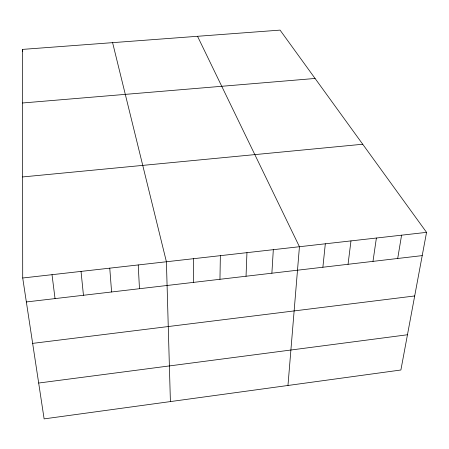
<?xml version="1.0" encoding="UTF-8"?>
<svg xmlns="http://www.w3.org/2000/svg" width="449" height="449" viewBox="0 0 449 449"><rect width="100%" height="100%" fill="white"/><g stroke="black" fill="none" stroke-linecap="round" stroke-linejoin="round"><path stroke-width="0.67" d="M219.959 279.289L220.358 255.661M246.035 276.236L246.956 252.658M271.881 273.211L273.318 249.678M287.966 385.478L299.438 246.726L197.532 36.296M322.882 267.239L325.317 243.801M348.042 264.293L350.972 240.9M372.984 261.374L376.391 238.026M397.707 258.478L401.58 235.181M426.55 232.358L400.89 370.004L44.12 418.883L22.714 277.998L22.45 49.401L280.064 30.117L426.55 232.358L22.714 277.998M38.676 383.036L407.462 334.763M32.648 343.378L414.696 295.958M26.356 301.958L422.217 255.61M22.596 176.945L362.725 144.241M22.512 102.989L315.086 78.463M112.598 42.655L166.411 261.761L170.401 401.586M52.017 274.687L55.042 298.602M22.45 49.401L22.714 51.472M81.033 271.409L83.452 295.274M109.764 268.16L111.593 291.979M138.225 264.944L139.471 288.713M193.508 258.697L193.642 282.37"/></g></svg>
